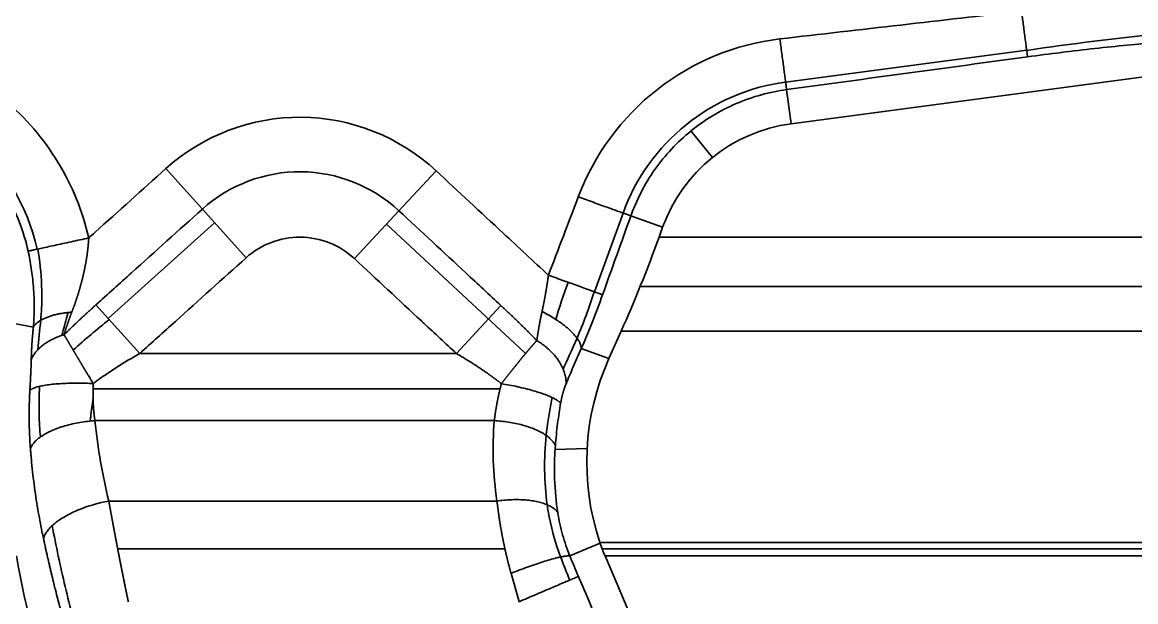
# Model space of a CAD drawing. Header units: millimetres. Extents: x 5 to 1651, y 545 to 1674.
# Drawn here: x 379.3 to 449.3, y 1328.3 to 1364.8 of the extents above; entities that cross this region are included whole.
import ezdxf

# ---------------------------------------------------------------- set-up
doc = ezdxf.new("R2010")
doc.units = ezdxf.units.MM
doc.layers.add('20', color=7, linetype='Continuous', true_color=0xffffff)

msp = doc.modelspace()

# ---------------------------------------------------------------- linework, layer by layer
at = {"layer": '20', "color": 7, "linetype": 'Continuous', "lineweight": 35}
for p, q in [((427.659, 1358.387), (464.905, 1363.336)), ((442.477, 1363.024), (427.311, 1361.008)), ((427.373, 1360.536), (427.659, 1358.387)), ((421.355, 1357.932), (422.702, 1356.261)), ((388.317, 1355.567), (390.613, 1353.017)), ((405.317, 1355.429), (402.98, 1352.916)), ((393.368, 1349.956), (390.613, 1353.017)), ((400.176, 1349.9), (402.98, 1352.916)), ((384.687, 1346.134), (391.383, 1352.161)), ((402.197, 1352.073), (410.865, 1344.012)), ((417.083, 1352.768), (415.292, 1347.806)), ((419.571, 1351.869), (417.572, 1352.591)), ((419.347, 1351.249), (419.571, 1351.869)), ((419.347, 1351.249), (480.047, 1351.249)), ((480.091, 1348.145), (418.161, 1348.145)), ((386.672, 1343.928), (383.917, 1346.989)), ((406.598, 1343.928), (409.402, 1346.944)), ((379.984, 1345.593), (377.879, 1345.976)), ((416.197, 1343.62), (416.965, 1345.332)), ((480.212, 1345.332), (416.965, 1345.332)), ((414.457, 1344.248), (416.197, 1343.62)), ((409.347, 1341.711), (383.739, 1341.711)), ((414.824, 1337.952), (412.806, 1337.895)), ((415.636, 1331.996), (413.736, 1331.186)), ((415.623, 1332.034), (481.306, 1332.034)), ((385.286, 1331.632), (409.651, 1331.632)), ((481.306, 1331.632), (415.768, 1331.632)), ((418.321, 1325.622), (415.947, 1331.189)), ((481.306, 1331.189), (415.947, 1331.189))]:
    msp.add_line(p, q, dxfattribs=at)
for centre, radius, start, end in [((428.977, 1348.474), 12.645, 97.57007, 160.14901), ((367.862, 1347.8), 12.645, 12.29165, 86.65196), ((428.977, 1348.474), 10, 97.57007, 160.14901), ((420.988, 1338.126), 42.642, 189.36295, 203.09208)]:
    msp.add_arc(centre, radius, start, end, dxfattribs=at)
for centre, major_axis, ratio, start_param, end_param in [((448.601, 1361.17), (22.791, 2.674), 0.11425, 1.449187, 1.829322), ((416.722, 1351.249), (5.206, 13.974), 0.16524, 4.337542, 4.773875), ((414.143, 1347.221), (1.791, 5.145), 0.161433, 1.395527, 1.851229), ((414.143, 1347.221), (1.791, 5.145), 0.161433, 4.299948, 4.883985), ((430.655, 1337.092), (0, 15.909), 0.996614, 1.147969, 1.894321), ((430.655, 1336.873), (0, 18.572), 0.996614, 1.468118, 1.703697), ((416.331, 1331.189), (-0.878, 1.995), 0.161406, 1.084567, 1.499899), ((417.176, 1328.307), (-6.583, 14.962), 0.161406, 1.310948, 1.409065)]:
    msp.add_ellipse(centre, major_axis=major_axis, ratio=ratio, start_param=start_param, end_param=end_param, dxfattribs=at)
for points, degree in [([(426.949, 1363.727), (432.017, 1364.308), (437.084, 1364.889), (442.152, 1365.469)], 3), ([(427.373, 1360.536), (432.427, 1361.224), (437.48, 1361.912), (442.533, 1362.599)], 3), ([(412.387, 1348.855), (413.013, 1350.498), (413.64, 1352.141), (414.267, 1353.784)], 3), ([(415.796, 1347.624), (416.388, 1349.28), (416.98, 1350.935), (417.572, 1352.591)], 3), ([(414.457, 1344.248), (414.923, 1345.306), (415.37, 1346.431), (415.796, 1347.624)], 3), ([(380.457, 1346.024), (380.362, 1345.385), (380.296, 1344.753), (380.268, 1344.175)], 3), ([(382.483, 1344.149), (383.231, 1344.813), (383.989, 1345.447), (384.75, 1346.063)], 3), ([(414.192, 1344.886), (413.855, 1344.158), (413.563, 1343.477), (413.311, 1342.949)], 3), ([(408.983, 1339.702), (383.855, 1339.702)], 1), ([(383.855, 1339.702), (384.038, 1337.937), (384.329, 1336.252), (384.727, 1334.646)], 3), ([(409.151, 1334.646), (408.895, 1336.346), (408.838, 1338.032), (408.983, 1339.702)], 3), ([(384.727, 1334.646), (409.151, 1334.646)], 1), ([(415.623, 1332.034), (415.627, 1332.021), (415.632, 1332.009), (415.636, 1331.996)], 3), ([(414.275, 1329.899), (414.09, 1330.328), (413.91, 1330.757), (413.736, 1331.186)], 3), ([(410.541, 1328.307), (410.372, 1328.904), (410.203, 1329.501), (410.033, 1330.094)], 3), ([(416.149, 1325.543), (415.039, 1328.123), (414.414, 1329.575), (414.275, 1329.899)], 3)]:
    msp.add_open_spline(points, degree=degree, dxfattribs=at)
for points, weights in [([(442.152, 1365.469), (442.477, 1363.024), (442.533, 1362.599)], [1, 0.766044443119, 1]), ([(426.949, 1363.727), (427.311, 1361.008), (427.373, 1360.536)], [1, 0.766044443119, 1]), ([(414.267, 1353.784), (417.083, 1352.768), (417.572, 1352.591)], [1, 0.766044443119, 1]), ([(383.465, 1351.2), (380.217, 1350.492), (379.653, 1350.369)], [1, 0.766044443119, 1]), ([(412.387, 1348.855), (415.292, 1347.806), (415.796, 1347.624)], [1, 0.766044443119, 1]), ([(379.984, 1345.593), (380.465, 1346.381), (382.4, 1346.532)], [1, 0.887276530319, 1]), ([(411.984, 1346.568), (414.394, 1345.359), (414.457, 1344.248)], [1, 0.809428084556, 1]), ([(379.849, 1343.532), (380.254, 1344.602), (381.912, 1345.11)], [1, 0.907338543379, 1]), ([(411.655, 1344.745), (413.537, 1343.592), (413.496, 1342.026)], [1, 0.860080016979, 1]), ([(379.761, 1341.607), (380.387, 1342.202), (383.753, 1342.039)], [1, 0.77012203445, 1]), ([(409.429, 1342.029), (412.684, 1341.492), (413.157, 1340.793)], [1, 0.75668252574, 1]), ([(379.795, 1337.942), (380.341, 1339.452), (383.855, 1339.702)], [1, 0.760103382451, 1]), ([(408.983, 1339.702), (412.281, 1339.523), (412.822, 1338.115)], [1, 0.762893487363, 0.999999778668]), ([(380.621, 1332.27), (380.986, 1333.945), (384.727, 1334.646)], [1, 0.74081767471, 1]), ([(409.151, 1334.646), (412.188, 1335.066), (412.977, 1333.922)], [1, 0.793591285093, 1]), ([(410.033, 1330.094), (413.072, 1331.302), (413.736, 1331.186)], [1, 0.780523157326, 1]), ([(410.542, 1328.307), (413.723, 1329.663), (414.275, 1329.899)], [0.999990570691, 0.766049157868, 1])]:
    msp.add_rational_spline(points, weights, degree=2, dxfattribs=at)
for points, knots in [([(368.783, 1363.554), (372.199, 1363.39), (375.508, 1362.103), (379.496, 1358.762), (380.618, 1357.46), (382.431, 1354.492), (383.091, 1352.845), (383.465, 1351.2)], [0, 0, 0, 0, 0.5, 0.5, 0.75, 0.75, 1, 1, 1, 1]), ([(414.267, 1353.784), (415.283, 1356.459), (416.987, 1358.789), (421.493, 1362.313), (424.171, 1363.405), (426.949, 1363.727)], [0, 0, 0, 0, 0.5, 0.5, 1, 1, 1, 1]), ([(442.533, 1362.599), (443.23, 1362.694), (443.931, 1362.785), (445.344, 1362.959), (446.091, 1363.046), (448.128, 1363.272), (449.462, 1363.404), (450.774, 1363.517)], [0, 0, 0, 0, 0.25, 0.25, 0.5, 0.5, 1, 1, 1, 1]), ([(417.572, 1352.591), (417.734, 1353.044), (417.955, 1353.569), (418.473, 1354.571), (418.763, 1355.049), (419.727, 1356.415), (420.492, 1357.231), (422.214, 1358.629), (423.173, 1359.211), (424.708, 1359.873), (425.244, 1360.062), (426.326, 1360.36), (426.882, 1360.469), (427.373, 1360.536)], [0, 0, 0, 0, 0.125, 0.125, 0.25, 0.25, 0.5, 0.5, 0.75, 0.75, 0.875, 0.875, 1, 1, 1, 1]), ([(368.568, 1359.88), (369.143, 1359.845), (369.835, 1359.754), (371.128, 1359.465), (371.753, 1359.269), (373.578, 1358.533), (374.711, 1357.844), (376.7, 1356.14), (377.553, 1355.128), (378.895, 1352.874), (379.386, 1351.605), (379.653, 1350.369)], [0, 0, 0, 0, 0.125, 0.125, 0.25, 0.25, 0.5, 0.5, 0.75, 0.75, 1, 1, 1, 1]), ([(388.317, 1355.567), (390.65, 1357.667), (393.733, 1358.826), (399.964, 1358.774), (403.019, 1357.567), (405.317, 1355.429)], [0, 0, 0, 0, 0.5, 0.5, 1, 1, 1, 1]), ([(383.465, 1351.2), (383.598, 1351.319), (383.731, 1351.439), (385.348, 1352.895), (386.833, 1354.231), (388.317, 1355.567)], [0, 0, 0, 0, 0.082048, 0.082048, 1, 1, 1, 1]), ([(390.613, 1353.017), (392.314, 1354.547), (394.553, 1355.387), (399.086, 1355.349), (401.322, 1354.458), (402.98, 1352.916)], [0, 0, 0, 0, 0.5, 0.5, 1, 1, 1, 1]), ([(405.317, 1355.429), (406.723, 1354.122), (408.128, 1352.815), (410.485, 1350.624), (411.435, 1349.739), (412.386, 1348.855)], [0, 0, 0, 0, 0.59646, 0.59646, 1, 1, 1, 1]), ([(383.917, 1346.989), (384.664, 1347.662), (385.412, 1348.335), (387.644, 1350.344), (389.128, 1351.68), (390.613, 1353.017)], [0, 0, 0, 0, 0.334903, 0.334903, 1, 1, 1, 1]), ([(402.98, 1352.916), (404.386, 1351.609), (405.791, 1350.302), (407.932, 1348.311), (408.667, 1347.628), (409.402, 1346.944)], [0, 0, 0, 0, 0.656566, 0.656566, 1, 1, 1, 1]), ([(383.465, 1351.2), (383.465, 1351.186), (383.463, 1351.159), (383.461, 1351.118), (383.458, 1351.077), (383.456, 1351.036), (383.453, 1350.995), (383.45, 1350.953), (383.446, 1350.911), (383.443, 1350.869), (383.439, 1350.827), (383.436, 1350.784), (383.432, 1350.742), (383.428, 1350.699), (383.424, 1350.656), (383.419, 1350.613), (383.415, 1350.57), (383.41, 1350.526), (383.405, 1350.483), (383.4, 1350.439), (383.394, 1350.395), (383.389, 1350.35), (383.383, 1350.306), (383.378, 1350.261), (383.372, 1350.217), (383.365, 1350.172), (383.359, 1350.127), (383.353, 1350.081), (383.346, 1350.036), (383.339, 1349.99), (383.332, 1349.944), (383.325, 1349.898), (383.317, 1349.852), (383.31, 1349.806), (383.302, 1349.759), (383.294, 1349.713), (383.286, 1349.666), (383.277, 1349.619), (383.269, 1349.572), (383.26, 1349.525), (383.251, 1349.477), (383.242, 1349.429), (383.233, 1349.382), (383.223, 1349.334), (383.213, 1349.286), (383.204, 1349.237), (383.193, 1349.189), (383.183, 1349.14), (383.173, 1349.091), (383.162, 1349.043), (383.151, 1348.994), (383.14, 1348.944), (383.129, 1348.895), (383.117, 1348.845), (383.106, 1348.796), (383.094, 1348.746), (383.082, 1348.696), (383.069, 1348.646), (383.057, 1348.596), (383.044, 1348.545), (383.031, 1348.495), (383.018, 1348.444), (383.005, 1348.393), (382.991, 1348.342), (382.977, 1348.291), (382.964, 1348.24), (382.949, 1348.188), (382.935, 1348.137), (382.92, 1348.085), (382.906, 1348.033), (382.891, 1347.981), (382.875, 1347.929), (382.86, 1347.877), (382.844, 1347.825), (382.828, 1347.772), (382.812, 1347.72), (382.796, 1347.667), (382.779, 1347.614), (382.762, 1347.561), (382.745, 1347.508), (382.728, 1347.455), (382.711, 1347.401), (382.693, 1347.348), (382.675, 1347.294), (382.657, 1347.241), (382.638, 1347.187), (382.62, 1347.133), (382.601, 1347.079), (382.582, 1347.024), (382.563, 1346.97), (382.543, 1346.916), (382.523, 1346.861), (382.503, 1346.807), (382.483, 1346.752), (382.462, 1346.697), (382.442, 1346.642), (382.421, 1346.587), (382.407, 1346.55), (382.4, 1346.532)], [0, 0, 0, 0, 0.008324, 0.016689, 0.025095, 0.033543, 0.042033, 0.050565, 0.059139, 0.067755, 0.076413, 0.085113, 0.093856, 0.102641, 0.111469, 0.120339, 0.129252, 0.138208, 0.147207, 0.156249, 0.165335, 0.174463, 0.183635, 0.19285, 0.202109, 0.211411, 0.220757, 0.230146, 0.23958, 0.249057, 0.258579, 0.268144, 0.277753, 0.287407, 0.297105, 0.306848, 0.316634, 0.326466, 0.336342, 0.346262, 0.356227, 0.366237, 0.376292, 0.386392, 0.396537, 0.406727, 0.416962, 0.427242, 0.437567, 0.447937, 0.458353, 0.468815, 0.479321, 0.489874, 0.500472, 0.511115, 0.521804, 0.532539, 0.54332, 0.554147, 0.565019, 0.575938, 0.586902, 0.597913, 0.608969, 0.620072, 0.631221, 0.642416, 0.653658, 0.664946, 0.67628, 0.687661, 0.699088, 0.710562, 0.722082, 0.733649, 0.745263, 0.756923, 0.76863, 0.780384, 0.792185, 0.804032, 0.815927, 0.827868, 0.839857, 0.851892, 0.863975, 0.876105, 0.888281, 0.900505, 0.912776, 0.925095, 0.937461, 0.949874, 0.962334, 0.974842, 0.987397, 1, 1, 1, 1]), ([(400.176, 1349.9), (399.256, 1350.756), (398.038, 1351.24), (395.526, 1351.26), (394.302, 1350.796), (393.368, 1349.956)], [0, 0, 0, 0, 0.5, 0.5, 1, 1, 1, 1]), ([(379.653, 1350.369), (379.728, 1350.02), (379.795, 1349.659), (379.906, 1348.917), (379.95, 1348.545), (380.017, 1347.7), (380.035, 1347.229), (380.032, 1346.374), (380.014, 1345.97), (379.984, 1345.593)], [0, 0, 0, 0, 0.250017, 0.250017, 0.500034, 0.500034, 0.750051, 0.750051, 1, 1, 1, 1]), ([(380.442, 1346.015), (380.49, 1346.534), (380.515, 1347.065), (380.512, 1348.39), (380.45, 1349.203), (380.319, 1350.154), (380.292, 1350.329), (380.263, 1350.502)], [0, 0, 0, 0, 0.354535, 0.354535, 0.879973, 0.879973, 1, 1, 1, 1]), ([(393.368, 1349.956), (391.884, 1348.619), (390.399, 1347.283), (388.167, 1345.274), (387.419, 1344.601), (386.672, 1343.928)], [0, 0, 0, 0, 0.665097, 0.665097, 1, 1, 1, 1]), ([(406.598, 1343.928), (405.915, 1344.563), (405.233, 1345.197), (404.498, 1345.881), (404.445, 1345.93), (402.987, 1347.286), (401.581, 1348.593), (400.176, 1349.9)], [0, 0, 0, 0, 0.318697, 0.318697, 0.343434, 0.343434, 1, 1, 1, 1]), ([(411.984, 1346.568), (411.986, 1346.58), (411.992, 1346.603), (412, 1346.639), (412.008, 1346.675), (412.016, 1346.712), (412.024, 1346.748), (412.032, 1346.785), (412.04, 1346.823), (412.047, 1346.86), (412.055, 1346.898), (412.063, 1346.937), (412.071, 1346.975), (412.079, 1347.014), (412.087, 1347.053), (412.095, 1347.093), (412.103, 1347.133), (412.111, 1347.173), (412.119, 1347.214), (412.126, 1347.254), (412.134, 1347.296), (412.142, 1347.337), (412.15, 1347.379), (412.158, 1347.421), (412.166, 1347.463), (412.173, 1347.506), (412.181, 1347.549), (412.19, 1347.6), (412.201, 1347.658), (412.212, 1347.726), (412.224, 1347.794), (412.236, 1347.863), (412.247, 1347.933), (412.259, 1348.005), (412.271, 1348.077), (412.283, 1348.15), (412.294, 1348.225), (412.306, 1348.3), (412.318, 1348.376), (412.329, 1348.454), (412.341, 1348.532), (412.352, 1348.611), (412.364, 1348.692), (412.375, 1348.773), (412.383, 1348.827), (412.387, 1348.855)], [0, 0, 0, 0, 0.016321, 0.032743, 0.049266, 0.06589, 0.082615, 0.099441, 0.116369, 0.133399, 0.15053, 0.167763, 0.185098, 0.202536, 0.220075, 0.237717, 0.255462, 0.273309, 0.291259, 0.309312, 0.327468, 0.345727, 0.36409, 0.382556, 0.401125, 0.419798, 0.438575, 0.457456, 0.486253, 0.515438, 0.545011, 0.574974, 0.605325, 0.636066, 0.667197, 0.698718, 0.730629, 0.762931, 0.795623, 0.828707, 0.862182, 0.896048, 0.930307, 0.964957, 1, 1, 1, 1]), ([(381.767, 1345.063), (381.876, 1345.466), (381.989, 1345.885), (382.124, 1346.375), (382.142, 1346.442), (382.161, 1346.509)], [0, 0, 0, 0, 0.863934, 0.863934, 1, 1, 1, 1]), ([(381.912, 1345.11), (381.936, 1345.134), (381.985, 1345.181), (382.058, 1345.252), (382.131, 1345.323), (382.204, 1345.394), (382.278, 1345.466), (382.353, 1345.537), (382.427, 1345.608), (382.502, 1345.68), (382.578, 1345.752), (382.653, 1345.824), (382.73, 1345.896), (382.806, 1345.968), (382.883, 1346.04), (382.96, 1346.112), (383.038, 1346.185), (383.116, 1346.257), (383.194, 1346.33), (383.273, 1346.403), (383.352, 1346.476), (383.432, 1346.549), (383.512, 1346.622), (383.592, 1346.695), (383.673, 1346.768), (383.754, 1346.842), (383.835, 1346.915), (383.89, 1346.964), (383.917, 1346.989)], [0, 0, 0, 0, 0.036879, 0.073883, 0.111013, 0.148267, 0.185648, 0.223154, 0.260786, 0.298544, 0.336429, 0.37444, 0.412578, 0.450844, 0.489236, 0.527756, 0.566403, 0.605178, 0.644082, 0.683113, 0.722273, 0.761561, 0.800978, 0.840524, 0.880199, 0.920003, 0.959937, 1, 1, 1, 1]), ([(382.4, 1346.532), (382.394, 1346.517), (382.382, 1346.487), (382.365, 1346.442), (382.348, 1346.398), (382.331, 1346.353), (382.315, 1346.309), (382.299, 1346.266), (382.283, 1346.222), (382.267, 1346.179), (382.251, 1346.136), (382.236, 1346.093), (382.22, 1346.051), (382.205, 1346.009), (382.19, 1345.967), (382.176, 1345.925), (382.161, 1345.884), (382.147, 1345.842), (382.133, 1345.802), (382.119, 1345.761), (382.105, 1345.721), (382.092, 1345.68), (382.078, 1345.641), (382.065, 1345.601), (382.052, 1345.562), (382.04, 1345.523), (382.027, 1345.484), (382.015, 1345.445), (382.003, 1345.407), (381.991, 1345.369), (381.979, 1345.331), (381.967, 1345.294), (381.956, 1345.256), (381.945, 1345.22), (381.934, 1345.183), (381.923, 1345.147), (381.916, 1345.122), (381.912, 1345.11)], [0, 0, 0, 0, 0.031144, 0.062131, 0.092961, 0.123635, 0.154152, 0.184514, 0.214722, 0.244774, 0.274673, 0.304419, 0.334011, 0.363452, 0.392741, 0.421879, 0.450866, 0.479703, 0.508391, 0.536931, 0.565322, 0.593566, 0.621663, 0.649615, 0.67742, 0.705081, 0.732598, 0.759971, 0.787202, 0.814291, 0.841238, 0.868045, 0.894713, 0.921241, 0.947631, 0.973884, 1, 1, 1, 1]), ([(409.402, 1346.944), (409.43, 1346.918), (409.485, 1346.867), (409.568, 1346.789), (409.651, 1346.712), (409.733, 1346.635), (409.814, 1346.558), (409.895, 1346.481), (409.976, 1346.404), (410.057, 1346.327), (410.137, 1346.251), (410.216, 1346.174), (410.296, 1346.098), (410.375, 1346.022), (410.453, 1345.946), (410.531, 1345.87), (410.609, 1345.794), (410.686, 1345.718), (410.763, 1345.642), (410.839, 1345.567), (410.916, 1345.492), (410.991, 1345.416), (411.067, 1345.341), (411.142, 1345.266), (411.216, 1345.191), (411.29, 1345.117), (411.364, 1345.042), (411.437, 1344.968), (411.51, 1344.893), (411.583, 1344.819), (411.631, 1344.769), (411.655, 1344.745)], [0, 0, 0, 0, 0.036103, 0.072088, 0.107955, 0.143706, 0.17934, 0.214857, 0.250258, 0.285543, 0.320711, 0.355763, 0.3907, 0.425521, 0.460227, 0.494817, 0.529293, 0.563654, 0.5979, 0.632032, 0.66605, 0.699954, 0.733745, 0.767421, 0.800985, 0.834435, 0.867773, 0.900998, 0.934111, 0.967111, 1, 1, 1, 1]), ([(411.655, 1344.745), (411.657, 1344.755), (411.66, 1344.775), (411.664, 1344.805), (411.669, 1344.836), (411.674, 1344.869), (411.679, 1344.902), (411.685, 1344.937), (411.69, 1344.972), (411.696, 1345.008), (411.702, 1345.046), (411.708, 1345.084), (411.714, 1345.124), (411.72, 1345.164), (411.727, 1345.206), (411.734, 1345.248), (411.741, 1345.292), (411.748, 1345.336), (411.755, 1345.382), (411.763, 1345.429), (411.771, 1345.477), (411.78, 1345.526), (411.788, 1345.576), (411.798, 1345.633), (411.809, 1345.697), (411.822, 1345.768), (411.835, 1345.838), (411.849, 1345.91), (411.862, 1345.981), (411.877, 1346.053), (411.891, 1346.126), (411.906, 1346.199), (411.921, 1346.272), (411.936, 1346.345), (411.952, 1346.419), (411.968, 1346.493), (411.978, 1346.543), (411.984, 1346.568)], [0, 0, 0, 0, 0.018014, 0.0365, 0.055459, 0.074889, 0.094792, 0.115168, 0.136017, 0.157338, 0.179132, 0.2014, 0.224141, 0.247355, 0.271042, 0.295203, 0.319837, 0.344945, 0.370527, 0.396582, 0.423112, 0.450115, 0.477592, 0.505543, 0.543557, 0.581574, 0.619596, 0.65762, 0.695648, 0.73368, 0.771715, 0.809754, 0.847796, 0.885842, 0.923891, 0.961944, 1, 1, 1, 1]), ([(379.984, 1345.593), (379.982, 1345.574), (379.978, 1345.536), (379.972, 1345.48), (379.966, 1345.425), (379.961, 1345.37), (379.955, 1345.315), (379.95, 1345.262), (379.945, 1345.208), (379.94, 1345.155), (379.935, 1345.103), (379.93, 1345.051), (379.926, 1345), (379.921, 1344.949), (379.917, 1344.898), (379.913, 1344.848), (379.909, 1344.798), (379.905, 1344.749), (379.902, 1344.7), (379.898, 1344.652), (379.895, 1344.603), (379.892, 1344.556), (379.888, 1344.506), (379.885, 1344.446), (379.88, 1344.368), (379.874, 1344.267), (379.868, 1344.144), (379.862, 1344.007), (379.857, 1343.874), (379.854, 1343.757), (379.851, 1343.663), (379.85, 1343.59), (379.849, 1343.549), (379.849, 1343.532)], [0, 0, 0, 0, 0.026398, 0.052569, 0.078519, 0.104255, 0.129781, 0.155104, 0.180229, 0.205163, 0.229911, 0.254478, 0.278872, 0.303097, 0.327159, 0.351065, 0.374821, 0.398431, 0.421903, 0.445241, 0.468452, 0.491542, 0.514516, 0.54082, 0.578795, 0.62822, 0.688869, 0.760564, 0.830272, 0.888931, 0.936731, 0.973749, 1, 1, 1, 1]), ([(381.912, 1345.11), (381.917, 1345.103), (381.926, 1345.087), (381.94, 1345.064), (381.954, 1345.041), (381.968, 1345.017), (381.983, 1344.993), (381.997, 1344.969), (382.012, 1344.944), (382.027, 1344.92), (382.041, 1344.895), (382.056, 1344.869), (382.072, 1344.844), (382.087, 1344.818), (382.102, 1344.792), (382.118, 1344.766), (382.134, 1344.739), (382.149, 1344.713), (382.165, 1344.686), (382.182, 1344.658), (382.198, 1344.631), (382.214, 1344.603), (382.231, 1344.575), (382.247, 1344.547), (382.264, 1344.518), (382.281, 1344.49), (382.298, 1344.461), (382.316, 1344.431), (382.333, 1344.402), (382.351, 1344.372), (382.369, 1344.342), (382.386, 1344.312), (382.404, 1344.282), (382.423, 1344.251), (382.441, 1344.22), (382.459, 1344.189), (382.478, 1344.157), (382.497, 1344.126), (382.515, 1344.094), (382.534, 1344.062), (382.554, 1344.03), (382.573, 1343.997), (382.592, 1343.964), (382.612, 1343.931), (382.632, 1343.898), (382.651, 1343.865), (382.671, 1343.831), (382.691, 1343.797), (382.712, 1343.763), (382.732, 1343.729), (382.752, 1343.694), (382.773, 1343.66), (382.794, 1343.625), (382.815, 1343.59), (382.835, 1343.555), (382.856, 1343.521), (382.877, 1343.486), (382.898, 1343.449), (382.92, 1343.412), (382.944, 1343.373), (382.968, 1343.332), (382.992, 1343.291), (383.018, 1343.248), (383.045, 1343.203), (383.072, 1343.157), (383.1, 1343.11), (383.129, 1343.062), (383.159, 1343.012), (383.19, 1342.961), (383.222, 1342.908), (383.254, 1342.854), (383.287, 1342.799), (383.322, 1342.743), (383.357, 1342.685), (383.393, 1342.626), (383.429, 1342.566), (383.467, 1342.504), (383.506, 1342.441), (383.545, 1342.377), (383.585, 1342.312), (383.626, 1342.245), (383.668, 1342.177), (383.71, 1342.109), (383.739, 1342.062), (383.753, 1342.039)], [0, 0, 0, 0, 0.009108, 0.018264, 0.027467, 0.036716, 0.046013, 0.055356, 0.064745, 0.07418, 0.083661, 0.093187, 0.102759, 0.112375, 0.122037, 0.131742, 0.141492, 0.151286, 0.161124, 0.171005, 0.180929, 0.190896, 0.200905, 0.210956, 0.221049, 0.231184, 0.241359, 0.251575, 0.261832, 0.272129, 0.282466, 0.292842, 0.303257, 0.31371, 0.324202, 0.334732, 0.345299, 0.355904, 0.366545, 0.377222, 0.387936, 0.398685, 0.409469, 0.420287, 0.43114, 0.442027, 0.452947, 0.463901, 0.474886, 0.485904, 0.496954, 0.508034, 0.519146, 0.530288, 0.54146, 0.552034, 0.563006, 0.574374, 0.586136, 0.59829, 0.610834, 0.623765, 0.637082, 0.650781, 0.664861, 0.679317, 0.694148, 0.709349, 0.724919, 0.740853, 0.757148, 0.773801, 0.790808, 0.808164, 0.825866, 0.84391, 0.86229, 0.881004, 0.900045, 0.91941, 0.939093, 0.959089, 0.979393, 1, 1, 1, 1]), ([(409.429, 1342.029), (409.437, 1342.04), (409.454, 1342.061), (409.479, 1342.093), (409.503, 1342.125), (409.528, 1342.157), (409.553, 1342.189), (409.578, 1342.221), (409.602, 1342.253), (409.627, 1342.284), (409.652, 1342.316), (409.676, 1342.347), (409.701, 1342.379), (409.725, 1342.41), (409.75, 1342.441), (409.774, 1342.472), (409.798, 1342.503), (409.823, 1342.534), (409.847, 1342.565), (409.871, 1342.595), (409.895, 1342.626), (409.92, 1342.656), (409.944, 1342.687), (409.968, 1342.717), (409.991, 1342.747), (410.015, 1342.777), (410.039, 1342.807), (410.063, 1342.837), (410.086, 1342.866), (410.11, 1342.896), (410.134, 1342.925), (410.157, 1342.954), (410.18, 1342.984), (410.204, 1343.013), (410.227, 1343.041), (410.25, 1343.07), (410.273, 1343.099), (410.296, 1343.127), (410.319, 1343.156), (410.342, 1343.184), (410.364, 1343.212), (410.387, 1343.24), (410.409, 1343.268), (410.432, 1343.295), (410.454, 1343.323), (410.476, 1343.35), (410.499, 1343.377), (410.521, 1343.404), (410.543, 1343.431), (410.564, 1343.458), (410.586, 1343.485), (410.608, 1343.511), (410.629, 1343.538), (410.651, 1343.564), (410.672, 1343.59), (410.693, 1343.616), (410.714, 1343.641), (410.735, 1343.667), (410.756, 1343.692), (410.777, 1343.718), (410.798, 1343.743), (410.818, 1343.768), (410.839, 1343.792), (410.859, 1343.817), (410.879, 1343.841), (410.9, 1343.866), (410.92, 1343.89), (410.94, 1343.914), (410.959, 1343.937), (410.979, 1343.961), (410.999, 1343.984), (411.018, 1344.008), (411.037, 1344.031), (411.057, 1344.054), (411.076, 1344.076), (411.095, 1344.099), (411.113, 1344.121), (411.132, 1344.143), (411.151, 1344.166), (411.169, 1344.187), (411.188, 1344.209), (411.206, 1344.231), (411.224, 1344.252), (411.242, 1344.273), (411.26, 1344.294), (411.278, 1344.315), (411.296, 1344.336), (411.313, 1344.356), (411.331, 1344.376), (411.348, 1344.397), (411.365, 1344.416), (411.382, 1344.436), (411.399, 1344.456), (411.416, 1344.475), (411.433, 1344.494), (411.449, 1344.513), (411.466, 1344.532), (411.482, 1344.551), (411.499, 1344.569), (411.515, 1344.588), (411.531, 1344.606), (411.547, 1344.624), (411.563, 1344.642), (411.578, 1344.659), (411.594, 1344.677), (411.609, 1344.694), (411.625, 1344.711), (411.64, 1344.728), (411.65, 1344.739), (411.655, 1344.745)], [0, 0, 0, 0, 0.010324, 0.02064, 0.030947, 0.041246, 0.051535, 0.061815, 0.072086, 0.082346, 0.092595, 0.102834, 0.113062, 0.123279, 0.133483, 0.143676, 0.153857, 0.164025, 0.174179, 0.184321, 0.194449, 0.204563, 0.214663, 0.224748, 0.234819, 0.244874, 0.254914, 0.264938, 0.274946, 0.284938, 0.294913, 0.304871, 0.314811, 0.324734, 0.33464, 0.344527, 0.354395, 0.364245, 0.374076, 0.383887, 0.393678, 0.40345, 0.413202, 0.422933, 0.432643, 0.442332, 0.452, 0.461646, 0.471271, 0.480873, 0.490453, 0.50001, 0.509544, 0.519055, 0.528542, 0.538006, 0.547446, 0.556862, 0.566253, 0.575619, 0.584961, 0.594277, 0.603568, 0.612833, 0.622073, 0.631286, 0.640473, 0.649633, 0.658767, 0.667873, 0.676953, 0.686004, 0.695029, 0.704025, 0.712994, 0.721934, 0.730845, 0.739728, 0.748583, 0.757408, 0.766204, 0.774971, 0.783708, 0.792415, 0.801093, 0.80974, 0.818357, 0.826944, 0.835501, 0.844026, 0.852521, 0.860985, 0.869418, 0.877819, 0.886189, 0.894527, 0.902834, 0.911109, 0.919352, 0.927563, 0.935742, 0.943888, 0.952002, 0.960084, 0.968133, 0.976149, 0.984132, 0.992083, 1, 1, 1, 1]), ([(386.672, 1343.928), (386.648, 1343.915), (386.6, 1343.888), (386.528, 1343.847), (386.457, 1343.806), (386.386, 1343.766), (386.315, 1343.725), (386.245, 1343.684), (386.176, 1343.643), (386.106, 1343.602), (386.037, 1343.561), (385.968, 1343.521), (385.9, 1343.48), (385.832, 1343.439), (385.765, 1343.398), (385.698, 1343.357), (385.631, 1343.316), (385.565, 1343.275), (385.499, 1343.234), (385.433, 1343.193), (385.368, 1343.152), (385.303, 1343.11), (385.239, 1343.069), (385.175, 1343.028), (385.111, 1342.987), (385.048, 1342.946), (384.985, 1342.905), (384.923, 1342.864), (384.86, 1342.822), (384.799, 1342.781), (384.737, 1342.74), (384.676, 1342.699), (384.616, 1342.658), (384.556, 1342.616), (384.496, 1342.575), (384.436, 1342.534), (384.377, 1342.493), (384.319, 1342.451), (384.26, 1342.41), (384.202, 1342.369), (384.145, 1342.328), (384.088, 1342.286), (384.031, 1342.245), (383.975, 1342.204), (383.919, 1342.163), (383.863, 1342.121), (383.808, 1342.08), (383.771, 1342.053), (383.753, 1342.039)], [0, 0, 0, 0, 0.023736, 0.04738, 0.070933, 0.094395, 0.117766, 0.141047, 0.164236, 0.187336, 0.210345, 0.233263, 0.256092, 0.278832, 0.301482, 0.324042, 0.346513, 0.368895, 0.391189, 0.413393, 0.43551, 0.457538, 0.479478, 0.50133, 0.523095, 0.544772, 0.566362, 0.587865, 0.609281, 0.630611, 0.651854, 0.673011, 0.694082, 0.715067, 0.735967, 0.756782, 0.777512, 0.798157, 0.818718, 0.839194, 0.859586, 0.879894, 0.900119, 0.920261, 0.94032, 0.960295, 0.980189, 1, 1, 1, 1]), ([(386.672, 1343.928), (388.095, 1343.928), (389.517, 1343.928), (396.159, 1343.928), (401.379, 1343.928), (406.598, 1343.928)], [0, 0, 0, 0, 0.21421, 0.21421, 1, 1, 1, 1]), ([(409.429, 1342.029), (409.413, 1342.042), (409.381, 1342.067), (409.333, 1342.104), (409.285, 1342.141), (409.236, 1342.179), (409.187, 1342.216), (409.137, 1342.254), (409.088, 1342.291), (409.038, 1342.328), (408.988, 1342.366), (408.937, 1342.403), (408.886, 1342.441), (408.835, 1342.478), (408.783, 1342.515), (408.732, 1342.553), (408.679, 1342.59), (408.627, 1342.628), (408.574, 1342.665), (408.521, 1342.702), (408.468, 1342.74), (408.414, 1342.777), (408.36, 1342.814), (408.306, 1342.852), (408.251, 1342.889), (408.196, 1342.926), (408.141, 1342.964), (408.086, 1343.001), (408.03, 1343.038), (407.974, 1343.076), (407.917, 1343.113), (407.861, 1343.15), (407.803, 1343.187), (407.746, 1343.225), (407.688, 1343.262), (407.63, 1343.299), (407.572, 1343.336), (407.514, 1343.373), (407.455, 1343.41), (407.395, 1343.448), (407.336, 1343.485), (407.276, 1343.522), (407.216, 1343.559), (407.156, 1343.596), (407.095, 1343.633), (407.034, 1343.67), (406.972, 1343.707), (406.911, 1343.744), (406.849, 1343.781), (406.786, 1343.818), (406.724, 1343.855), (406.661, 1343.892), (406.619, 1343.916), (406.598, 1343.928)], [0, 0, 0, 0, 0.01788, 0.035826, 0.053838, 0.071917, 0.090063, 0.108275, 0.126555, 0.144902, 0.163316, 0.181798, 0.200348, 0.218966, 0.237652, 0.256407, 0.275231, 0.294123, 0.313084, 0.332114, 0.351214, 0.370384, 0.389623, 0.408932, 0.42831, 0.44776, 0.467279, 0.486869, 0.50653, 0.526262, 0.546065, 0.565939, 0.585884, 0.605901, 0.62599, 0.64615, 0.666382, 0.686686, 0.707063, 0.727512, 0.748034, 0.768628, 0.789295, 0.810035, 0.830848, 0.851734, 0.872694, 0.893727, 0.914834, 0.936014, 0.957269, 0.978597, 1, 1, 1, 1]), ([(410.865, 1344.012), (410.877, 1344), (410.889, 1343.989), (410.918, 1343.962), (410.936, 1343.946), (410.953, 1343.93)], [0, 0, 0, 0, 0.408026, 0.408026, 1, 1, 1, 1]), ([(413.496, 1342.026), (413.636, 1342.355), (413.789, 1342.722), (414.11, 1343.473), (414.278, 1343.858), (414.457, 1344.248)], [0, 0, 0, 0, 0.5, 0.5, 1, 1, 1, 1]), ([(379.849, 1343.532), (379.849, 1343.523), (379.848, 1343.507), (379.848, 1343.48), (379.847, 1343.453), (379.847, 1343.423), (379.846, 1343.393), (379.845, 1343.361), (379.844, 1343.327), (379.843, 1343.291), (379.842, 1343.254), (379.841, 1343.216), (379.839, 1343.175), (379.837, 1343.1), (379.833, 1342.997), (379.827, 1342.872), (379.822, 1342.769), (379.818, 1342.677), (379.813, 1342.581), (379.807, 1342.465), (379.8, 1342.326), (379.792, 1342.17), (379.783, 1342.013), (379.775, 1341.873), (379.769, 1341.761), (379.764, 1341.675), (379.762, 1341.627), (379.761, 1341.607)], [0, 0, 0, 0, 0.014304, 0.029358, 0.045166, 0.06173, 0.079052, 0.097136, 0.115987, 0.135608, 0.156004, 0.177181, 0.199144, 0.221899, 0.299227, 0.364918, 0.418778, 0.460622, 0.507983, 0.567327, 0.63802, 0.719197, 0.803846, 0.873335, 0.928496, 0.970368, 1, 1, 1, 1]), ([(379.761, 1341.607), (379.76, 1341.595), (379.758, 1341.552), (379.753, 1341.464), (379.746, 1341.327), (379.739, 1341.148), (379.73, 1340.924), (379.724, 1340.681), (379.719, 1340.433), (379.717, 1340.199), (379.716, 1339.971), (379.718, 1339.709), (379.723, 1339.421), (379.731, 1339.117), (379.74, 1338.876), (379.749, 1338.686), (379.757, 1338.536), (379.763, 1338.428), (379.767, 1338.355), (379.77, 1338.308), (379.774, 1338.24), (379.78, 1338.154), (379.787, 1338.052), (379.792, 1337.98), (379.795, 1337.942)], [0, 0, 0, 0, 0.009616, 0.034037, 0.070944, 0.118512, 0.177728, 0.25, 0.314454, 0.377366, 0.438988, 0.4995, 0.591252, 0.674806, 0.749252, 0.791175, 0.833147, 0.874456, 0.881431, 0.894674, 0.913895, 0.938559, 0.96775, 1, 1, 1, 1]), ([(380.375, 1341.862), (380.341, 1341.267), (380.33, 1340.683), (380.355, 1339.622), (380.385, 1339.139), (380.429, 1338.679)], [0, 0, 0, 0, 0.528161, 0.528161, 1, 1, 1, 1]), ([(383.753, 1342.039), (383.752, 1342.024), (383.75, 1341.995), (383.748, 1341.95), (383.746, 1341.906), (383.744, 1341.861), (383.742, 1341.817), (383.741, 1341.772), (383.739, 1341.727), (383.738, 1341.682), (383.737, 1341.637), (383.736, 1341.592), (383.735, 1341.547), (383.735, 1341.502), (383.735, 1341.456), (383.734, 1341.411), (383.734, 1341.365), (383.734, 1341.32), (383.735, 1341.274), (383.735, 1341.228), (383.736, 1341.182), (383.737, 1341.136), (383.738, 1341.09), (383.739, 1341.044), (383.741, 1340.998), (383.742, 1340.952), (383.744, 1340.905), (383.746, 1340.846), (383.75, 1340.775), (383.754, 1340.692), (383.759, 1340.608), (383.765, 1340.525), (383.771, 1340.442), (383.778, 1340.359), (383.786, 1340.276), (383.794, 1340.194), (383.803, 1340.111), (383.812, 1340.029), (383.822, 1339.947), (383.832, 1339.865), (383.843, 1339.783), (383.851, 1339.729), (383.855, 1339.702)], [0, 0, 0, 0, 0.018275, 0.036607, 0.054994, 0.073438, 0.091939, 0.110497, 0.129113, 0.147786, 0.166517, 0.185306, 0.204154, 0.22306, 0.242026, 0.261051, 0.280136, 0.29928, 0.318485, 0.33775, 0.357076, 0.376462, 0.39591, 0.415419, 0.43499, 0.454623, 0.474318, 0.494076, 0.529763, 0.565514, 0.601329, 0.63721, 0.673159, 0.709178, 0.745267, 0.781428, 0.817664, 0.853974, 0.890362, 0.926827, 0.963373, 1, 1, 1, 1]), ([(408.983, 1339.702), (408.984, 1339.716), (408.987, 1339.743), (408.993, 1339.784), (408.998, 1339.825), (409.003, 1339.865), (409.008, 1339.906), (409.014, 1339.947), (409.019, 1339.988), (409.025, 1340.029), (409.031, 1340.069), (409.036, 1340.11), (409.042, 1340.151), (409.048, 1340.192), (409.054, 1340.232), (409.061, 1340.273), (409.067, 1340.314), (409.073, 1340.354), (409.08, 1340.395), (409.086, 1340.435), (409.093, 1340.476), (409.1, 1340.517), (409.107, 1340.557), (409.114, 1340.598), (409.121, 1340.638), (409.128, 1340.679), (409.135, 1340.719), (409.142, 1340.759), (409.15, 1340.8), (409.157, 1340.84), (409.165, 1340.88), (409.173, 1340.921), (409.181, 1340.961), (409.189, 1341.001), (409.197, 1341.041), (409.205, 1341.081), (409.213, 1341.121), (409.221, 1341.161), (409.23, 1341.201), (409.238, 1341.241), (409.247, 1341.281), (409.256, 1341.321), (409.264, 1341.361), (409.273, 1341.4), (409.282, 1341.44), (409.291, 1341.48), (409.301, 1341.519), (409.31, 1341.559), (409.319, 1341.598), (409.329, 1341.638), (409.338, 1341.677), (409.348, 1341.717), (409.358, 1341.756), (409.368, 1341.795), (409.378, 1341.834), (409.388, 1341.873), (409.398, 1341.912), (409.408, 1341.951), (409.418, 1341.99), (409.425, 1342.016), (409.429, 1342.029)], [0, 0, 0, 0, 0.018138, 0.036243, 0.054314, 0.072352, 0.090356, 0.108328, 0.126267, 0.144172, 0.162045, 0.179886, 0.197693, 0.215469, 0.233212, 0.250922, 0.268601, 0.286247, 0.303862, 0.321445, 0.338996, 0.356515, 0.374003, 0.39146, 0.408885, 0.426279, 0.443643, 0.460975, 0.478276, 0.495547, 0.512787, 0.529997, 0.547177, 0.564326, 0.581445, 0.598534, 0.615593, 0.632623, 0.649623, 0.666593, 0.683534, 0.700446, 0.717329, 0.734182, 0.751007, 0.767803, 0.78457, 0.801309, 0.81802, 0.834702, 0.851356, 0.867982, 0.884581, 0.901151, 0.917694, 0.93421, 0.950698, 0.967159, 0.983593, 1, 1, 1, 1]), ([(413.157, 1340.793), (413.158, 1340.803), (413.162, 1340.821), (413.167, 1340.849), (413.172, 1340.878), (413.177, 1340.907), (413.183, 1340.938), (413.189, 1340.969), (413.195, 1341), (413.202, 1341.033), (413.209, 1341.067), (413.216, 1341.101), (413.224, 1341.137), (413.232, 1341.173), (413.241, 1341.211), (413.25, 1341.249), (413.259, 1341.287), (413.269, 1341.327), (413.279, 1341.366), (413.289, 1341.407), (413.3, 1341.447), (413.312, 1341.489), (413.324, 1341.533), (413.339, 1341.584), (413.357, 1341.642), (413.378, 1341.708), (413.402, 1341.781), (413.428, 1341.853), (413.452, 1341.918), (413.472, 1341.966), (413.486, 1342.001), (413.493, 1342.019), (413.496, 1342.026)], [0, 0, 0, 0, 0.019185, 0.038839, 0.059005, 0.079725, 0.101043, 0.123003, 0.14565, 0.169028, 0.193202, 0.218249, 0.244143, 0.270854, 0.298354, 0.326616, 0.355613, 0.385322, 0.415721, 0.446823, 0.47861, 0.511056, 0.544956, 0.585919, 0.634308, 0.690518, 0.754965, 0.82945, 0.891978, 0.941666, 0.977837, 1, 1, 1, 1]), ([(383.553, 1339.676), (383.564, 1339.766), (383.576, 1339.856), (383.634, 1340.325), (383.685, 1340.713), (383.737, 1341.109)], [0, 0, 0, 0, 0.194396, 0.194396, 1, 1, 1, 1]), ([(412.623, 1341.161), (412.593, 1341.014), (412.564, 1340.867), (412.41, 1340.052), (412.314, 1339.399), (412.236, 1338.782)], [0, 0, 0, 0, 0.178499, 0.178499, 1, 1, 1, 1]), ([(412.822, 1338.115), (412.841, 1338.347), (412.861, 1338.578), (412.91, 1339.051), (412.938, 1339.298), (413.026, 1339.988), (413.09, 1340.406), (413.157, 1340.793)], [0, 0, 0, 0, 0.249991, 0.249991, 0.499994, 0.499994, 1, 1, 1, 1]), ([(412.977, 1333.922), (412.873, 1334.589), (412.802, 1335.314), (412.764, 1336.385), (412.762, 1336.743), (412.774, 1337.277), (412.781, 1337.456), (412.799, 1337.799), (412.81, 1337.958), (412.822, 1338.115), (412.822, 1338.115), (412.822, 1338.115)], [0, 0, 0, 0, 0.499995, 0.499995, 0.749993, 0.749993, 0.874992, 0.874992, 0.999991, 0.999991, 1, 1, 1, 1]), ([(379.795, 1337.942), (379.803, 1337.836), (379.811, 1337.741), (379.825, 1337.561), (379.832, 1337.485), (379.857, 1337.203), (379.881, 1336.951), (379.965, 1336.165), (380.032, 1335.63), (380.185, 1334.581), (380.271, 1334.065), (380.445, 1333.112), (380.536, 1332.663), (380.621, 1332.27)], [0, 0, 0, 0, 0.062492, 0.062492, 0.124993, 0.124993, 0.249994, 0.249994, 0.499996, 0.499996, 0.749998, 0.749998, 1, 1, 1, 1]), ([(384.727, 1334.646), (384.731, 1334.627), (384.738, 1334.589), (384.748, 1334.531), (384.758, 1334.473), (384.769, 1334.415), (384.779, 1334.357), (384.79, 1334.299), (384.8, 1334.24), (384.811, 1334.181), (384.822, 1334.122), (384.832, 1334.063), (384.843, 1334.004), (384.854, 1333.944), (384.865, 1333.884), (384.876, 1333.824), (384.887, 1333.764), (384.898, 1333.704), (384.909, 1333.643), (384.92, 1333.582), (384.931, 1333.521), (384.943, 1333.46), (384.954, 1333.399), (384.965, 1333.337), (384.977, 1333.276), (384.988, 1333.214), (385, 1333.151), (385.011, 1333.089), (385.023, 1333.027), (385.035, 1332.964), (385.046, 1332.901), (385.058, 1332.838), (385.07, 1332.774), (385.082, 1332.711), (385.094, 1332.647), (385.106, 1332.583), (385.118, 1332.519), (385.13, 1332.455), (385.142, 1332.391), (385.154, 1332.326), (385.167, 1332.261), (385.179, 1332.196), (385.191, 1332.131), (385.204, 1332.066), (385.216, 1332.001), (385.229, 1331.935), (385.241, 1331.869), (385.254, 1331.803), (385.267, 1331.737), (385.28, 1331.671), (385.292, 1331.604), (385.305, 1331.537), (385.318, 1331.47), (385.331, 1331.403), (385.344, 1331.336), (385.357, 1331.269), (385.37, 1331.201), (385.384, 1331.134), (385.397, 1331.066), (385.41, 1330.998), (385.423, 1330.93), (385.437, 1330.861), (385.45, 1330.793), (385.464, 1330.724), (385.477, 1330.655), (385.491, 1330.586), (385.505, 1330.517), (385.518, 1330.448), (385.532, 1330.379), (385.546, 1330.309), (385.56, 1330.239), (385.574, 1330.169), (385.588, 1330.099), (385.602, 1330.029), (385.616, 1329.959), (385.63, 1329.889), (385.644, 1329.818), (385.659, 1329.747), (385.673, 1329.676), (385.687, 1329.605), (385.702, 1329.534), (385.716, 1329.463), (385.731, 1329.392), (385.745, 1329.32), (385.76, 1329.249), (385.775, 1329.177), (385.789, 1329.105), (385.804, 1329.033), (385.819, 1328.961), (385.834, 1328.889), (385.849, 1328.816), (385.864, 1328.744), (385.879, 1328.671), (385.894, 1328.599), (385.909, 1328.526), (385.924, 1328.453), (385.94, 1328.38), (385.95, 1328.331), (385.955, 1328.307)], [0, 0, 0, 0, 0.009617, 0.019251, 0.028902, 0.03857, 0.048254, 0.057955, 0.067673, 0.077407, 0.087159, 0.096927, 0.106712, 0.116513, 0.126332, 0.136167, 0.146019, 0.155887, 0.165773, 0.175675, 0.185594, 0.19553, 0.205483, 0.215453, 0.225439, 0.235442, 0.245462, 0.255499, 0.265552, 0.275623, 0.28571, 0.295814, 0.305935, 0.316073, 0.326227, 0.336398, 0.346587, 0.356792, 0.367014, 0.377252, 0.387508, 0.39778, 0.40807, 0.418376, 0.428699, 0.439038, 0.449395, 0.459769, 0.470159, 0.480566, 0.490991, 0.501432, 0.51189, 0.522364, 0.532856, 0.543365, 0.55389, 0.564432, 0.574992, 0.585568, 0.596161, 0.606771, 0.617398, 0.628041, 0.638702, 0.649379, 0.660074, 0.670785, 0.681513, 0.692259, 0.703021, 0.7138, 0.724596, 0.735409, 0.746238, 0.757085, 0.767949, 0.778829, 0.789727, 0.800641, 0.811573, 0.822521, 0.833486, 0.844469, 0.855468, 0.866484, 0.877517, 0.888567, 0.899634, 0.910718, 0.921819, 0.932937, 0.944071, 0.955223, 0.966392, 0.977578, 0.98878, 1, 1, 1, 1]), ([(410.033, 1330.094), (410.029, 1330.112), (410.019, 1330.148), (410.004, 1330.202), (409.989, 1330.256), (409.974, 1330.31), (409.96, 1330.364), (409.946, 1330.418), (409.931, 1330.472), (409.917, 1330.526), (409.903, 1330.58), (409.889, 1330.634), (409.875, 1330.688), (409.861, 1330.742), (409.848, 1330.796), (409.834, 1330.851), (409.821, 1330.905), (409.808, 1330.959), (409.794, 1331.013), (409.781, 1331.067), (409.768, 1331.121), (409.755, 1331.175), (409.743, 1331.229), (409.73, 1331.283), (409.717, 1331.337), (409.705, 1331.391), (409.693, 1331.445), (409.681, 1331.499), (409.668, 1331.554), (409.656, 1331.608), (409.644, 1331.662), (409.633, 1331.716), (409.621, 1331.77), (409.609, 1331.824), (409.598, 1331.878), (409.587, 1331.932), (409.575, 1331.985), (409.564, 1332.039), (409.553, 1332.093), (409.542, 1332.147), (409.532, 1332.201), (409.521, 1332.255), (409.51, 1332.309), (409.5, 1332.363), (409.489, 1332.417), (409.479, 1332.47), (409.469, 1332.524), (409.459, 1332.578), (409.449, 1332.632), (409.439, 1332.685), (409.429, 1332.739), (409.42, 1332.793), (409.41, 1332.846), (409.401, 1332.9), (409.392, 1332.953), (409.382, 1333.007), (409.373, 1333.06), (409.364, 1333.114), (409.355, 1333.167), (409.347, 1333.221), (409.338, 1333.274), (409.33, 1333.327), (409.321, 1333.381), (409.313, 1333.434), (409.305, 1333.487), (409.297, 1333.54), (409.289, 1333.593), (409.281, 1333.646), (409.273, 1333.699), (409.265, 1333.752), (409.258, 1333.805), (409.25, 1333.858), (409.243, 1333.911), (409.236, 1333.964), (409.228, 1334.017), (409.221, 1334.07), (409.215, 1334.122), (409.208, 1334.175), (409.201, 1334.227), (409.195, 1334.28), (409.188, 1334.332), (409.182, 1334.385), (409.175, 1334.437), (409.169, 1334.489), (409.163, 1334.542), (409.157, 1334.594), (409.153, 1334.629), (409.151, 1334.646)], [0, 0, 0, 0, 0.01165, 0.023302, 0.034955, 0.04661, 0.058266, 0.069924, 0.081583, 0.093244, 0.104907, 0.116572, 0.128238, 0.139907, 0.151577, 0.16325, 0.174924, 0.1866, 0.198279, 0.20996, 0.221643, 0.233328, 0.245016, 0.256706, 0.268398, 0.280093, 0.291791, 0.303491, 0.315193, 0.326898, 0.338606, 0.350317, 0.36203, 0.373747, 0.385466, 0.397188, 0.408913, 0.420641, 0.432373, 0.444107, 0.455844, 0.467585, 0.479329, 0.491076, 0.502827, 0.514581, 0.526339, 0.5381, 0.549864, 0.561633, 0.573404, 0.58518, 0.596959, 0.608742, 0.620529, 0.63232, 0.644114, 0.655913, 0.667715, 0.679522, 0.691333, 0.703148, 0.714967, 0.72679, 0.738617, 0.750449, 0.762286, 0.774126, 0.785972, 0.797821, 0.809675, 0.821534, 0.833398, 0.845266, 0.857139, 0.869017, 0.880899, 0.892787, 0.904679, 0.916576, 0.928478, 0.940386, 0.952298, 0.964216, 0.976139, 0.988067, 1, 1, 1, 1]), ([(412.31, 1334.412), (412.329, 1334.277), (412.349, 1334.143), (412.528, 1333.062), (412.79, 1332.079), (413.152, 1331.124)], [0, 0, 0, 0, 0.125452, 0.125452, 1, 1, 1, 1]), ([(413.736, 1331.186), (413.561, 1331.62), (413.406, 1332.073), (413.154, 1332.975), (413.054, 1333.423), (412.977, 1333.922)], [0, 0, 0, 0, 0.5, 0.5, 1, 1, 1, 1]), ([(381.168, 1333.099), (381.285, 1332.471), (381.412, 1331.83), (381.816, 1329.912), (382.128, 1328.604), (382.47, 1327.33)], [0, 0, 0, 0, 0.337216, 0.337216, 1, 1, 1, 1]), ([(380.621, 1332.27), (380.625, 1332.253), (380.635, 1332.206), (380.655, 1332.115), (380.684, 1331.982), (380.722, 1331.807), (380.77, 1331.591), (380.828, 1331.332), (380.892, 1331.05), (380.958, 1330.764), (381.02, 1330.494), (381.08, 1330.241), (381.136, 1330.007), (381.207, 1329.711), (381.29, 1329.371), (381.381, 1329.008), (381.454, 1328.723), (381.515, 1328.486), (381.57, 1328.276), (381.624, 1328.071), (381.675, 1327.879), (381.723, 1327.702), (381.766, 1327.541), (381.805, 1327.398), (381.84, 1327.273), (381.861, 1327.197), (381.871, 1327.162)], [0, 0, 0, 0, 0.01005, 0.028729, 0.055855, 0.091232, 0.134724, 0.186352, 0.246417, 0.303056, 0.356153, 0.405632, 0.451443, 0.493533, 0.578705, 0.64892, 0.704332, 0.743895, 0.785937, 0.825624, 0.862708, 0.896928, 0.928019, 0.955721, 0.97979, 1, 1, 1, 1])]:
    msp.add_open_spline(points, degree=3, knots=knots, dxfattribs=at)

doc.saveas('drawing.dxf')
